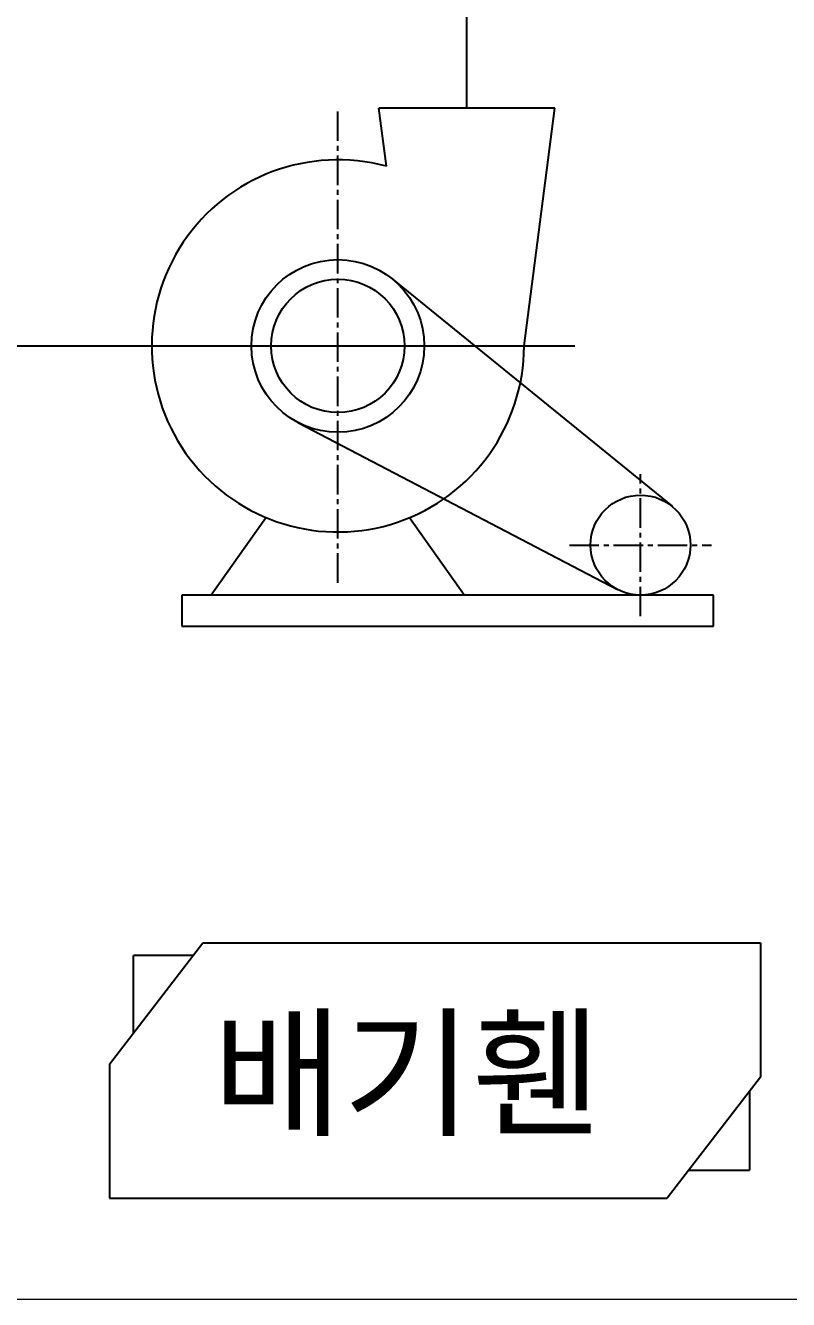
# Model space of a CAD drawing. Header units: millimetres. Extents: x 169673 to 334584, y 156879 to 224061.
# Drawn here: x 189862 to 190638, y 159899 to 161196 of the extents above; entities that cross this region are included whole.
import ezdxf

# ---------------------------------------------------------------- set-up
doc = ezdxf.new("R2010")
doc.units = ezdxf.units.MM
doc.header["$LTSCALE"] = 40
doc.header["$MEASUREMENT"] = 0
doc.linetypes.add('CENTER2', pattern=[1.125, 0.75, -0.125, 0.125, -0.125])
doc.layers.get('0').update_dxf_attribs({"linetype": 'CONTINUOUS'})
for name, color, linetype in [('A-XXXX-TXT2', 3, 'CONTINUOUS'), ('DUCT', 4, 'CONTINUOUS'), ('장비', 5, 'CONTINUOUS')]:
    doc.layers.add(name, color=color, linetype=linetype)
doc.styles.add('맑은 고딕', font='malgun.ttf')

msp = doc.modelspace()

# ---------------------------------------------------------------- linework, layer by layer
at = {"color": 1, "linetype": 'CENTER2'}
for p, q in [((190179.7, 160628.8, 0), (190179.7, 161111.3, 0)), ((190487.8, 160594.8, 0), (190487.8, 160739.5, 0)), ((190415.4, 160667.2, 0), (190560.2, 160667.2, 0))]:
    msp.add_line(p, q, dxfattribs=at)
at = {"color": 3}
for p, q in [((189947.3, 160138.7), (190042.3, 160262.2)), ((190042.3, 160262.2), (190610, 160262.2)), ((190610, 160262.2), (190610, 160125.4)), ((190032.3, 160249.2), (189971.8, 160249.2)), ((189971.8, 160170.6), (189971.8, 160249.2)), ((189947.3, 160138.7), (189947.3, 160001.9)), ((190610, 160125.4), (190515, 160001.9)), ((190598.8, 160110.8), (190598.8, 160030.7)), ((190537.2, 160030.7), (190598.8, 160030.7)), ((189947.3, 160001.9), (190515, 160001.9))]:
    msp.add_line(p, q, dxfattribs=at)
at = {"linetype": 'Continuous', "lineweight": 15}
msp.add_lwpolyline([(187475.5, 163815.5), (191927.9, 163815.5), (191927.9, 159898.8), (187475.5, 159898.8)], close=True, dxfattribs=at)
at = {"layer": 'DUCT'}
for p, q in [((190311.1, 161112.1, 0), (190311.1, 161561.9, 0)), ((189684.4, 160870, 0), (190420.9, 160870, 0))]:
    msp.add_line(p, q, dxfattribs=at)
at = {"layer": '장비'}
for p, q in [((190229.1, 161053, 0), (190221.4, 161112.1, 0)), ((190400.7, 161112.1, 0), (190221.4, 161112.1, 0)), ((190369.2, 160870, 0), (190400.7, 161112.1, 0)), ((190235.1, 160938.2, 0), (190519.9, 160706.7, 0)), ((190138.9, 160792.1, 0), (190464.2, 160622, 0)), ((190106.8, 160695.1, 0), (190050.6, 160616.2, 0)), ((190252.6, 160695.1, 0), (190308.7, 160616.2, 0)), ((190562.2, 160616.2, 0), (190020.8, 160616.2, 0)), ((190020.8, 160616.2, 0), (190020.8, 160584.5, 0)), ((190562.2, 160584.5, 0), (190562.2, 160616.2, 0)), ((190020.8, 160584.5, 0), (190562.2, 160584.5, 0))]:
    msp.add_line(p, q, dxfattribs=at)
for centre, radius in [((190179.7, 160870, 0), 87.9), ((190179.7, 160870, 0), 67.9), ((190487.8, 160667.2, 0), 50.9)]:
    msp.add_circle(centre, radius, dxfattribs=at)
msp.add_arc((190179.7, 160870, 0), 189.5, 74.8814, 0, dxfattribs=at)

# ---------------------------------------------------------------- texts
at = {"layer": 'A-XXXX-TXT2', "style": '맑은 고딕'}
msp.add_text('배기휀', height=105.26, dxfattribs=at).set_placement((190052.5, 160076.5))

doc.saveas('drawing.dxf')
